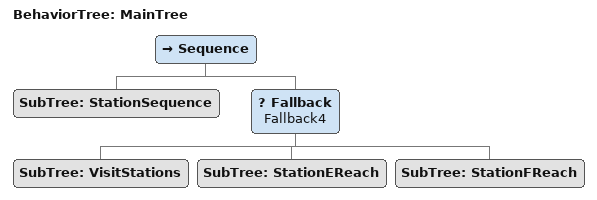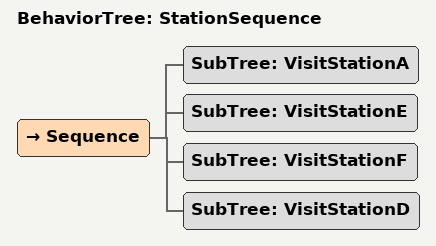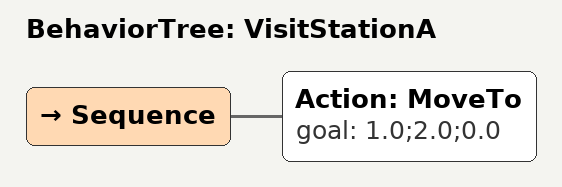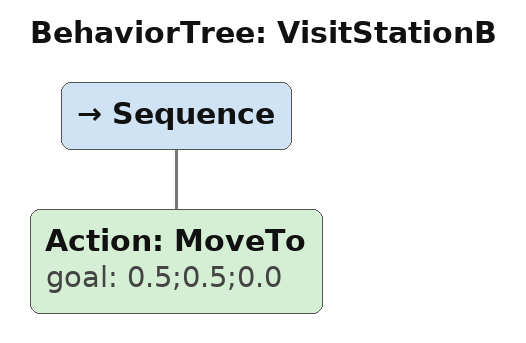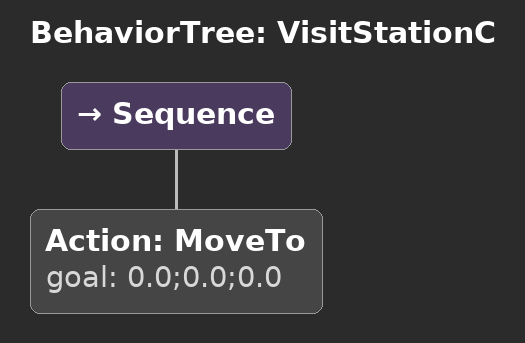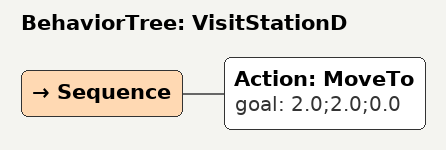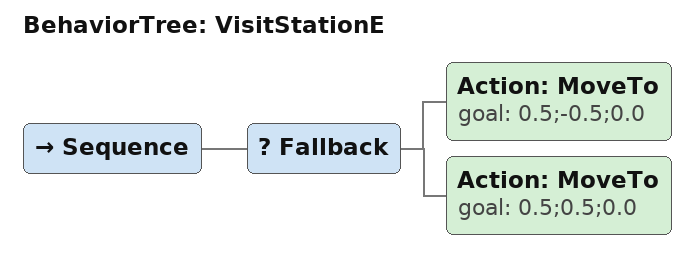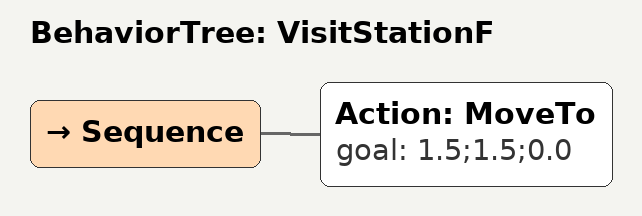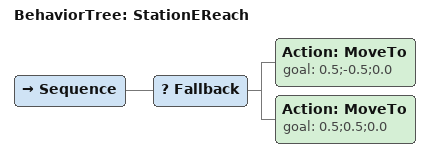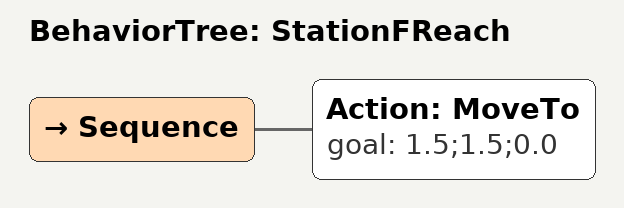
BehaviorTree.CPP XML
<root main_tree_to_execute = "MainTree" >
    <BehaviorTree ID="MainTree">
        <Sequence>
            <!-- StationA, StationE, StationF, StationD in order -->
            <SubTree ID="StationSequence" />
            <!-- If StationE cannot be reached, move to StationB. If StationF cannot be reached, move to StationC. -->
            <Fallback name="Fallback4">
                <SubTree ID="VisitStations" />
                <SubTree ID="StationEReach" />
                <SubTree ID="StationFReach" />
            </Fallback>
        </Sequence>
    </BehaviorTree>

    <BehaviorTree ID="StationSequence">
        <Sequence>
            <SubTree ID="VisitStationA" />
            <SubTree ID="VisitStationE" />
            <SubTree ID="VisitStationF" />
            <SubTree ID="VisitStationD" />
        </Sequence>
    </BehaviorTree>

    <BehaviorTree ID="VisitStationA">
        <Sequence>
            <Action ID="MoveTo" goal="1.0;2.0;0.0" />
        </Sequence>
    </BehaviorTree>

    <BehaviorTree ID="VisitStationB">
        <Sequence>
            <Action ID="MoveTo" goal="0.5;0.5;0.0" />
        </Sequence>
    </BehaviorTree>

    <BehaviorTree ID="VisitStationC">
        <Sequence>
            <Action ID="MoveTo" goal="0.0;0.0;0.0" />
        </Sequence>
    </BehaviorTree>

    <BehaviorTree ID="VisitStationD">
        <Sequence>
            <Action ID="MoveTo" goal="2.0;2.0;0.0" />
        </Sequence>
    </BehaviorTree>

    <BehaviorTree ID="VisitStationE">
        <Sequence>
            <Fallback>
                <Action ID="MoveTo" goal="0.5;-0.5;0.0" />
                <Action ID="MoveTo" goal="0.5;0.5;0.0" />
            </Fallback>
        </Sequence>
    </BehaviorTree>

    <BehaviorTree ID="VisitStationF">
        <Sequence>
            <Action ID="MoveTo" goal="1.5;1.5;0.0" />
        </Sequence>
    </BehaviorTree>

    <BehaviorTree ID="StationEReach">
        <Sequence>
            <Fallback>
                <Action ID="MoveTo" goal="0.5;-0.5;0.0" />
                <Action ID="MoveTo" goal="0.5;0.5;0.0" />
            </Fallback>
        </Sequence>
    </BehaviorTree>

    <BehaviorTree ID="StationFReach">
        <Sequence>
            <Action ID="MoveTo" goal="1.5;1.5;0.0" />
        </Sequence>
    </BehaviorTree>

</root>
